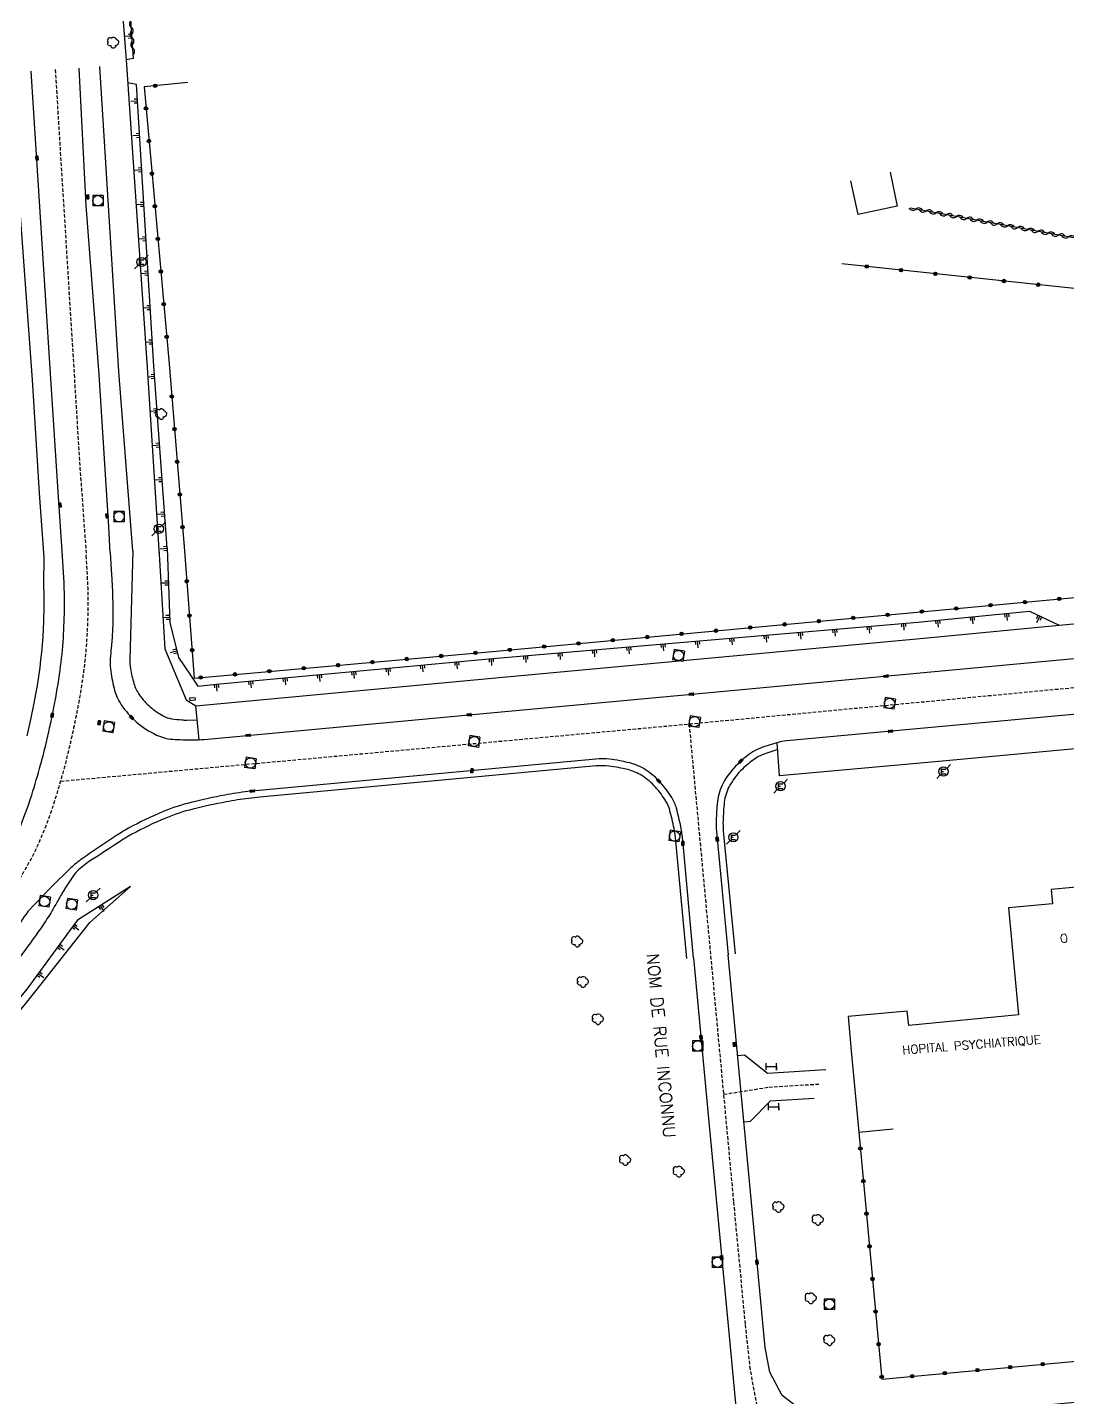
# Model space of a CAD drawing. Header units: millimetres. Extents: x 80000 to 81001, y 143000 to 144000.
# Drawn here: x 80578.6 to 80729.4, y 143233.5 to 143432.1 of the extents above; entities that cross this region are included whole.
import ezdxf
from ezdxf.enums import TextEntityAlignment as Align

# ---------------------------------------------------------------- set-up
doc = ezdxf.new("R2010")
doc.units = ezdxf.units.MM
doc.linetypes.add('DASHED', pattern=[0.75, 0.5, -0.25])
doc.layers.get('0').update_dxf_attribs({"linetype": 'CONTINUOUS'})
for name, color, linetype in [('W0001', 6, 'DASHED'), ('W0008', 7, 'CONTINUOUS'), ('W0100', 7, 'CONTINUOUS'), ('W0211', 2, 'CONTINUOUS'), ('W0300', 7, 'CONTINUOUS'), ('W0310', 3, 'CONTINUOUS'), ('W0322', 7, 'CONTINUOUS'), ('W0400', 7, 'CONTINUOUS'), ('W0420', 7, 'CONTINUOUS'), ('W0471', 7, 'CONTINUOUS'), ('W0984', 7, 'CONTINUOUS'), ('W0989', 7, 'CONTINUOUS'), ('W0991', 7, 'CONTINUOUS'), ('W1474', 7, 'CONTINUOUS')]:
    doc.layers.add(name, color=color, linetype=linetype)
doc.styles.get("Standard").update_dxf_attribs({"font": 'romans.shx', "width": 0.85})

# ---------------------------------------------------------------- blocks, each defined once
blk = doc.blocks.new('t322o')
at = {"color": 0, "linetype": 'Continuous'}
for radius in [0.25, 0.15]:
    blk.add_circle((0, 0), radius, dxfattribs=at)
blk = doc.blocks.new('t310o')
at = {"color": 0, "linetype": 'Continuous'}
for centre, start, end in [((-0.5, 0.38), 216.8699, 323.1304), ((0.5, -0.37), 36.8699, 143.1303)]:
    blk.add_arc(centre, 0.625, start, end, dxfattribs=at)
blk = doc.blocks.new('t211o')
at = {"color": 0, "linetype": 'Continuous'}
for p, q in [((-0.29, 0.5), (-0.29, 0)), ((0, 1), (0, 0)), ((0.29, 0.5), (0.29, 0))]:
    blk.add_line(p, q, dxfattribs=at)
blk = doc.blocks.new('T400')
for p, q in [((-0.15, 0.3), (0.15, 0.3)), ((-0.15, -0.25), (-0.15, 0.3)), ((-0.15, 0.15), (0.15, 0.15)), ((-0.15, 0), (0.15, 0)), ((0.15, 0.3), (0.15, -0.25)), ((-0.15, -0.15), (0.15, -0.15)), ((-0.15, -0.25), (-0.15, -0.3)), ((-0.15, -0.3), (0.15, -0.3)), ((0.15, -0.3), (0.15, -0.25))]:
    blk.add_line(p, q)
blk = doc.blocks.new('T420')
for p, q in [((0.75, 0.75), (-0.75, 0.75)), ((-0.75, 0.75), (-0.75, -0.75)), ((0.75, 0.75), (0.75, -0.75)), ((0.75, -0.75), (-0.75, -0.75))]:
    blk.add_line(p, q)
blk.add_ellipse((0, 0), major_axis=(-0.53, 0.53), ratio=1, start_param=3.926991, end_param=10.210176)
blk = doc.blocks.new('T471')
for p, q in [((-0.333334, 0.333334), (-0.333334, -0.333334)), ((-0.333334, 0.333334), (0.333334, 0.333334)), ((-0.333334, 0), (0, 0)), ((0.500001, 0.500001), (1.000002, 1.000002)), ((-0.500001, -0.500001), (-1.000002, -1.000002)), ((-0.333334, -0.333334), (0.333334, -0.333334))]:
    blk.add_line(p, q)
blk.add_ellipse((0, 0), major_axis=(0.471405, 0.471405), ratio=1, start_param=5.4977871438, end_param=11.780972451)
blk = doc.blocks.new('T300')
for p, q in [((-0.8, 0.51), (-0.86, 0.34)), ((-0.86, 0.34), (-0.86, 0.17)), ((-0.86, 0.17), (-0.74, 0.06)), ((-0.69, 0.63), (-0.8, 0.51)), ((-0.8, -0.06), (-0.74, 0.06)), ((-0.74, 0.06), (-0.69, 0.11)), ((-0.57, 0.69), (-0.69, 0.63)), ((-0.46, 0.69), (-0.57, 0.69)), ((-0.29, 0.63), (-0.46, 0.69)), ((-0.29, 0.63), (-0.17, 0.74)), ((-0.23, 0.57), (-0.29, 0.63)), ((-0.17, 0.74), (-0.06, 0.8)), ((-0.06, 0.8), (0.06, 0.8)), ((0.06, 0.8), (0.23, 0.74)), ((0.23, 0.74), (0.34, 0.63)), ((0.34, 0.63), (0.4, 0.51)), ((0.46, 0.46), (0.34, 0.46)), ((0.4, 0.51), (0.4, 0.46)), ((0.57, 0.4), (0.46, 0.46)), ((0.57, 0.4), (0.69, 0.29)), ((0.69, 0.29), (0.74, 0.17)), ((0.74, 0.06), (0.69, -0.17)), ((0.74, 0.17), (0.74, 0.06)), ((-0.8, -0.17), (-0.8, -0.06)), ((-0.8, -0.23), (-0.8, -0.17)), ((-0.74, -0.34), (-0.8, -0.23)), ((-0.69, -0.4), (-0.74, -0.34)), ((-0.51, -0.46), (-0.69, -0.4)), ((-0.4, -0.46), (-0.51, -0.46)), ((-0.4, -0.46), (-0.34, -0.46)), ((-0.34, -0.46), (-0.34, -0.4)), ((-0.34, -0.51), (-0.34, -0.46)), ((-0.29, -0.63), (-0.34, -0.51)), ((-0.17, -0.74), (-0.29, -0.63)), ((-0.06, -0.8), (-0.17, -0.74)), ((0.06, -0.8), (-0.06, -0.8)), ((0.17, -0.74), (0.06, -0.8)), ((0.23, -0.69), (0.17, -0.74)), ((0.29, -0.46), (0.23, -0.46)), ((0.29, -0.63), (0.23, -0.69)), ((0.46, -0.4), (0.29, -0.46)), ((0.34, -0.51), (0.29, -0.63)), ((0.34, -0.51), (0.34, -0.46)), ((0.57, -0.34), (0.46, -0.4)), ((0.63, -0.29), (0.57, -0.34)), ((0.69, -0.17), (0.63, -0.29))]:
    blk.add_line(p, q)
blk = doc.blocks.new('T1474')
at = {"color": 0, "linetype": 'Continuous', "flags": 128}
for points in [[(-0.75, -0.5), (-0.75, 0.5)], [(-0.75, 0), (0.75, 0)], [(0.75, 0), (0.75, -0.5), (0.75, 0.5)]]:
    blk.add_lwpolyline(points, dxfattribs=at)

msp = doc.modelspace()

# ---------------------------------------------------------------- linework, layer by layer
at = {"layer": 'W0001', "flags": 128}
for points in [[(80582.67, 143425.95), (80586.26, 143368.15), (80587.17, 143355.59)], [(80583.47, 143322.81), (80672.06, 143330.87), (80791.04, 143342.12), (80824.58, 143345.3), (80841.98, 143357.34)]]:
    msp.add_lwpolyline(points, dxfattribs=at)
msp.add_lwpolyline([(80559.57, 143287.65), (80565.26, 143292.87, 0.02981), (80567.63, 143295.31, 0.014382), (80571.65, 143300.28, 0.007249), (80574.55, 143304.19, 0.01048), (80576.49, 143307.03, 0.006599), (80577.22, 143308.17, 0.00458), (80578.19, 143309.76, 0.031388), (80580.51, 143314.29, 0.026645), (80582.56, 143319.77, 0.008742), (80583.88, 143324.26, 0.010958), (80584.81, 143327.94, 0.003598), (80585.36, 143330.43, 0.003662), (80585.87, 143332.89, 0.015499), (80586.79, 143338.43, 0.01785), (80587.28, 143343.35, 0.012435), (80587.46, 143348.1, 0.017002), (80587.39, 143351.69), (80587.17, 143355.59)], format="xyb", dxfattribs=at)
at = {"layer": 'W0001'}
for points in [[(80686.87, 143199.18), (80685.62, 143215.64), (80684.82, 143230.1), (80683.45, 143237.55), (80682.73, 143244.12), (80681.05, 143261.88), (80674.61, 143331.11)], [(80679.58, 143277.42), (80686.14, 143278.47), (80693.56, 143278.92)]]:
    msp.add_lwpolyline(points, dxfattribs=at)
at = {"layer": 'W0008', "flags": 128}
for points in [[(80583.74, 143355.4), (80583.1, 143364.75), (80582.04, 143381.14), (80579.19, 143425.72), (80579.19, 143425.72)], [(80590.66, 143355.94), (80590.44, 143359.68), (80589.04, 143381.75), (80587.15, 143406.23), (80586.15, 143426.18), (80586.15, 143426.18)], [(80593.93, 143356.19), (80591.88, 143382.21), (80589.15, 143426.38), (80589.15, 143426.38)], [(80578.59, 143329.37), (80579.12, 143331.77), (80579.61, 143334.13), (80579.85, 143335.41), (80580.08, 143336.7), (80580.28, 143337.99), (80580.47, 143339.29), (80580.61, 143340.4), (80580.73, 143341.52), (80580.83, 143342.63), (80580.91, 143343.75), (80581.02, 143345.97), (80581.08, 143348.18), (80581.07, 143349.76), (80581.01, 143351.37), (80581.06, 143355.21), (80580.41, 143364.57), (80579.36, 143380.96), (80576.91, 143414.73)], [(80603.53, 143328.82), (80603.08, 143333.72), (80645.5, 143337.7), (80708.61, 143343.56), (80728.24, 143345.41), (80812.03, 143353.19), (80812.52, 143348.27)], [(80852.29, 143338.77), (80783.62, 143332.42), (80710.79, 143325.67), (80687.69, 143323.56), (80687.34, 143328.37)]]:
    msp.add_lwpolyline(points, dxfattribs=at)
for points in [[(80590.66, 143355.94), (80590.85, 143352.66, -0.006622), (80591, 143349.19, -0.008896), (80591.04, 143346.6, -0.009796), (80591.02, 143345.64, -0.003874), (80590.89, 143343.22, -0.015151), (80590.8, 143342.17, 0.009837), (80590.64, 143340.56, 0.052758), (80590.68, 143339.09, 0.027161), (80591.2, 143336.29, 0.086371), (80592.25, 143333.89, 0.068561), (80594.42, 143331.42, 0.066931), (80597.35, 143329.5, 0.096755), (80599.7, 143328.89, 0.013793), (80602.61, 143328.8, 0.02421), (80604.27, 143328.87), (80643.71, 143332.51), (80677.59, 143335.65), (80708.06, 143338.5), (80763.6, 143343.67)], [(80593.93, 143356.19), (80593.48, 143340.47, 0.049763), (80593.58, 143339.13, 0.029932), (80594.08, 143336.97, 0.079449), (80594.89, 143335.3, 0.063381), (80596.44, 143333.57, 0.051719), (80598.32, 143332.27, 0.091164), (80599.55, 143331.86, 0.012903), (80601.02, 143331.69, 0.025989), (80601.75, 143331.67), (80603.27, 143331.69)], [(80557.25, 143290.19), (80562.94, 143295.4, 0.02981), (80565.02, 143297.55, 0.014382), (80568.92, 143302.37, 0.007249), (80571.75, 143306.2, 0.01048), (80573.62, 143308.92, 0.006599), (80574.29, 143309.98, 0.00458), (80575.23, 143311.52, 0.031388), (80577.36, 143315.67, 0.026645), (80579.27, 143320.8, 0.008742), (80580.56, 143325.18, 0.010958), (80581.45, 143328.71, 0.003598), (80582, 143331.15, 0.003662), (80582.49, 143333.56, 0.015499), (80583.38, 143338.89, 0.01785), (80583.85, 143343.57, 0.012435), (80584.02, 143348.15, 0.017002), (80583.95, 143351.5), (80583.74, 143355.4)], [(80675.22, 143297.19), (80673.64, 143314.25, 0.025814), (80673.37, 143316.17, 0.018002), (80672.73, 143318.88, 0.071392), (80672.06, 143320.43, 0.044472), (80670.44, 143322.6, 0.068516), (80668.25, 143324.46, 0.079515), (80665.97, 143325.45, 0.034311), (80663.03, 143325.99, 0.051438), (80661.03, 143326.01), (80612.26, 143321.48), (80610.61, 143321.3, 0.019536), (80607.27, 143320.8, 0.013189), (80602.39, 143319.73, 0.037492), (80598.32, 143318.4, 0.028892), (80593.31, 143315.99, 0.018497), (80591.28, 143314.76, 0.007764), (80586.62, 143311.6, 0.031987), (80584.92, 143310.23), (80582.04, 143307.42), (80578.69, 143303.92, -0.006253), (80576.68, 143300.97, -0.013316)]]:
    msp.add_lwpolyline(points, format="xyb", dxfattribs=at)
at = {"layer": 'W0008'}
for points in [[(80858.01, 143343.07), (80855.91, 143343.59, 0.034156), (80854.6, 143343.83, 0.035902), (80853.33, 143343.87, 0.007126), (80852.12, 143343.81, 0.007305), (80850.93, 143343.71), (80834.2, 143342.13), (80761.67, 143335.4), (80733.94, 143332.81), (80702.84, 143329.94), (80688.73, 143328.64, 0.044415), (80687.27, 143328.37, 0.025401), (80684.8, 143327.56, 0.061702), (80683.5, 143326.86, 0.037144), (80681.61, 143325.29, 0.077779), (80679.51, 143322.53, 0.096765), (80678.68, 143319.85, 0.019079), (80678.49, 143317.13, 0.031926), (80678.54, 143315.5), (80680.24, 143297.66)], [(80687.41, 143327.38, 0.024113), (80685.16, 143326.62, 0.061702), (80684.08, 143326.04, 0.037144), (80682.3, 143324.57, 0.077779), (80680.39, 143322.05, 0.096765), (80679.67, 143319.75, 0.019079), (80679.49, 143317.1, 0.031931), (80679.53, 143315.6), (80681.23, 143297.76)], [(80674.23, 143297.1), (80672.65, 143314.16, 0.025814), (80672.38, 143315.98, 0.018002), (80671.76, 143318.62, 0.071392), (80671.21, 143319.91, 0.044472), (80669.7, 143321.93, 0.068516), (80667.71, 143323.62, 0.079515), (80665.72, 143324.48, 0.034311), (80662.92, 143324.99, 0.051438), (80661.12, 143325.01), (80612.36, 143320.49), (80610.72, 143320.3, 0.019536), (80607.46, 143319.81, 0.013189), (80602.63, 143318.76, 0.037492), (80598.7, 143317.47, 0.028892), (80593.8, 143315.11, 0.018497), (80591.83, 143313.93, -0.005006), (80587.5, 143311.1), (80586.07, 143309.98, 0.065267), (80585.32, 143309.12, 0.002801), (80584.18, 143307.38, 0.008931), (80583.83, 143306.83, 0.008225), (80582.84, 143305.12, -0.009919), (80582.02, 143303.7, -0.015785), (80580.53, 143301.42, -0.008646), (80577.61, 143297.4, -0.008632)]]:
    msp.add_lwpolyline(points, format="xyb", dxfattribs=at)
for points in [[(80675.22, 143297.19), (80677.28, 143274.93), (80680.22, 143243.92), (80683.68, 143207.46), (80684.37, 143199.21), (80689.37, 143199.16), (80688.28, 143212.29), (80688.32, 143215.69), (80689.18, 143218.18), (80691.5, 143221.57), (80695.1, 143223.86), (80698.07, 143224.58), (80755.28, 143229.98)], [(80844.46, 143255.07), (80836.35, 143242.27), (80835.27, 143242.33), (80832.14, 143242.09), (80807.83, 143239.88), (80774.21, 143236.82), (80752.84, 143234.83), (80697.83, 143229.72), (80697.08, 143229.67), (80692.01, 143230.71), (80688.07, 143233.79), (80686.26, 143237.15), (80685.58, 143240.73), (80680.24, 143297.66)], [(80694.4, 143280.98), (80685.94, 143280.45), (80682.59, 143283.1), (80681.57, 143283)], [(80682.55, 143273.45), (80683.46, 143273.53), (80686.35, 143276.49), (80692.72, 143276.86)]]:
    msp.add_lwpolyline(points, dxfattribs=at)
at = {"layer": 'W0100', "flags": 128}
for points in [[(80703.7, 143411.06), (80704.74, 143406.17), (80699.09, 143404.96), (80698.04, 143409.85)], [(80733.83, 143302.71), (80733.36, 143307.69), (80727.08, 143307.1), (80727.27, 143305.03), (80720.87, 143304.43), (80722.33, 143288.92), (80706.41, 143287.42), (80706.2, 143289.49), (80697.61, 143288.71), (80698.06, 143283.73)]]:
    msp.add_lwpolyline(points, dxfattribs=at)
msp.add_lwpolyline([(80602.2, 143334.49), (80603, 143334.58), (80602.96, 143334.91), (80602.16, 143334.82)], close=True, dxfattribs=at)
at = {"layer": 'W0100'}
msp.add_lwpolyline([(80698.06, 143283.73), (80699.17, 143271.95), (80704.15, 143272.43)], dxfattribs=at)
at = {"layer": 'W0211', "flags": 128}
for points in [[(80592.38, 143452.61), (80590.78, 143455.04), (80592.94, 143427.35), (80596, 143382.75), (80597.73, 143355.59)], [(80594, 143427.58), (80592.94, 143427.35)], [(80598.88, 143356.58), (80596.98, 143382.96), (80594.52, 143423.04), (80594.47, 143423.81), (80593.16, 143424.04)], [(80597.68, 143356.48), (80598.56, 143341.99), (80601.68, 143334.62), (80603.08, 143333.72)], [(80598.88, 143356.58), (80599.27, 143345.82), (80600.54, 143340.72), (80602.29, 143338.16), (80603.36, 143336.6), (80606.07, 143336.85), (80645.53, 143340.53), (80707.74, 143345.85), (80723.91, 143347.43), (80728.24, 143345.41)], [(80567.47, 143278.9), (80573, 143283.91), (80579.9, 143292.45), (80587.71, 143302.33), (80593.61, 143307.55)]]:
    msp.add_lwpolyline(points, dxfattribs=at)
at = {"layer": 'W0211'}
msp.add_lwpolyline([(80593.61, 143307.55), (80585.9, 143302.64), (80585.29, 143301.82), (80578.58, 143292.65), (80573.93, 143287.11), (80571.94, 143284.74), (80566.48, 143280)], dxfattribs=at)
at = {"layer": 'W0310', "flags": 128}
msp.add_lwpolyline([(80594, 143427.58), (80593.88, 143429.52), (80592.38, 143452.61), (80595.5, 143453.22)], dxfattribs=at)
at = {"layer": 'W0310'}
msp.add_lwpolyline([(80756.14, 143396.88), (80706.6, 143405.88)], dxfattribs=at)
at = {"layer": 'W0322', "flags": 128}
msp.add_lwpolyline([(80601.9, 143424.1), (80595.56, 143423.45), (80596.57, 143412.28), (80599.19, 143383.31), (80601.35, 143356.77)], dxfattribs=at)
at = {"layer": 'W0322'}
for points in [[(80601.35, 143356.77), (80602.83, 143337.76), (80646.07, 143341.62), (80707.65, 143347.32), (80772.57, 143353.33), (80769.14, 143389.33), (80764.89, 143390.19), (80760.04, 143391.07), (80696.7, 143397.79)], [(80699.17, 143271.95), (80702.52, 143236.15), (80740.07, 143239.63), (80737.98, 143259.94)]]:
    msp.add_lwpolyline(points, dxfattribs=at)

# ---------------------------------------------------------------- block references
at = {"layer": 'W0211'}
for p, rotation in [((80593.79, 143430.85), 93.71719437178643), ((80594.62, 143421.43), 93.5115539802938), ((80594.92, 143416.44), 93.51155397977996), ((80595.23, 143411.45), 93.51155398062434), ((80595.54, 143406.46), 93.51155398008832), ((80595.84, 143401.47), 93.51155397947181), ((80596.15, 143396.48), 93.51155398039161), ((80596.46, 143391.49), 93.51155397979105), ((80596.76, 143386.5), 93.51155398078963), ((80597.08, 143381.51), 94.12099662998907), ((80597.44, 143376.52), 94.12099663045527), ((80597.8, 143371.54), 94.12099662929243), ((80598.16, 143366.55), 94.12099662974988), ((80598.52, 143361.56), 94.12099663012316), ((80598.88, 143356.58), 94.1209966305202), ((80599.06, 143351.58), 92.0597146717121), ((80599.24, 143346.58), 92.05971467169603), ((80710.65, 143346.14), 185.5822320768231), ((80715.63, 143346.63), 185.5822320768231), ((80720.61, 143347.11), 185.5822320768231), ((80725.43, 143346.72), 154.8480090949936), ((80685.75, 143343.97), 184.8889065833742), ((80690.73, 143344.4), 184.8889065833742), ((80695.71, 143344.83), 184.8889065833576), ((80700.69, 143345.25), 184.8889065833576), ((80705.68, 143345.68), 184.8889065833742), ((80600.3, 143341.71), 104.0636794135287), ((80665.82, 143342.27), 184.8889065833576), ((80670.8, 143342.69), 184.8889065833569), ((80675.79, 143343.12), 184.8889065833742), ((80680.77, 143343.55), 184.8889065833742), ((80640.92, 143340.1), 185.3253325532533), ((80645.9, 143340.56), 184.8889065833742), ((80650.88, 143340.99), 184.8889065833742), ((80655.86, 143341.42), 184.8889065833742), ((80660.84, 143341.84), 184.8889065833742), ((80621, 143338.25), 185.3253325532533), ((80625.98, 143338.71), 185.3253325532533), ((80630.96, 143339.17), 185.325332553254), ((80635.94, 143339.64), 185.3253325532533), ((80606.07, 143336.85), 185.3253325532699), ((80611.05, 143337.32), 185.3253325532533), ((80616.02, 143337.78), 185.3253325532533), ((80589.25, 143304.78), 212.4790356221252), ((80585.29, 143301.82), 233.7796881923503), ((80583.17, 143298.91), 233.7796881923736), ((80580.21, 143294.88), 233.7796881923704)]:
    msp.add_blockref('t211o', p, dxfattribs=dict(at, rotation=rotation))
at = {"layer": 'W0300'}
for p in [(80591.1, 143429.86), (80598.05, 143376.01), (80658.37, 143299.57), (80659.21, 143293.71), (80661.38, 143288.31), (80665.33, 143267.88), (80673.1, 143266.22), (80687.54, 143261.08), (80693.26, 143259.22), (80692.24, 143247.86), (80694.93, 143241.78)]:
    msp.add_blockref('T300', p, dxfattribs=at)
at = {"layer": 'W0310'}
for p, rotation in [((80593.71, 143432.07), 93.71719437156693), ((80593.81, 143430.57), 93.71719437156693), ((80593.91, 143429.07), 93.71719437155464), ((80707.44, 143405.73), 169.7077720137692), ((80708.92, 143405.46), 169.7077720137692), ((80710.39, 143405.19), 169.7077720137692), ((80711.87, 143404.92), 169.7077720137513), ((80713.34, 143404.65), 169.7077720137692), ((80714.82, 143404.39), 169.7077720137677), ((80716.29, 143404.12), 169.7077720137692), ((80717.77, 143403.85), 169.7077720137692), ((80719.25, 143403.58), 169.7077720137692), ((80720.72, 143403.31), 169.7077720137692), ((80722.2, 143403.05), 169.7077720137528), ((80723.67, 143402.78), 169.7077720137692), ((80725.15, 143402.51), 169.7077720137692), ((80726.63, 143402.24), 169.7077720137692), ((80728.1, 143401.97), 169.7077720137692), ((80729.58, 143401.71), 169.7077720137692)]:
    msp.add_blockref('t310o', p, dxfattribs=dict(at, rotation=rotation))
at = {"layer": 'W0322'}
for p, rotation in [((80597.17, 143423.61), 185.8786286508316), ((80595.84, 143420.33), 275.1699461383255), ((80596.26, 143415.6), 275.1699461383255), ((80596.69, 143410.87), 275.1699461383687), ((80597.12, 143406.14), 275.1699461383687), ((80597.55, 143401.41), 275.1699461383687), ((80700.33, 143397.41), 173.9459767187554), ((80597.98, 143396.68), 275.1699461383687), ((80705.3, 143396.88), 173.9459767187554), ((80710.28, 143396.35), 173.9459767187562), ((80715.25, 143395.82), 173.9459767187562), ((80720.22, 143395.3), 173.9459767187554), ((80725.19, 143394.77), 173.9459767187562), ((80598.4, 143391.95), 275.1699461383687), ((80598.83, 143387.22), 275.1699461383687), ((80599.57, 143378.58), 274.6618829345242), ((80599.96, 143373.84), 274.6618829345242), ((80600.34, 143369.11), 274.6618829345242), ((80600.73, 143364.37), 274.6618829345242), ((80601.12, 143359.64), 274.6618829345242), ((80601.74, 143351.78), 274.4510635242457), ((80713.31, 143347.85), 5.28159548001635), ((80718.28, 143348.31), 5.281595480017126), ((80723.26, 143348.77), 5.281595480000525), ((80728.24, 143349.23), 5.28159548001635), ((80602.13, 143346.8), 274.4510635242457), ((80693.39, 143346), 5.290102740946316), ((80698.37, 143346.47), 5.290102740962136), ((80703.35, 143346.93), 5.290102740946316), ((80708.33, 143347.39), 5.281595480000525), ((80668.5, 143343.7), 5.290102740946316), ((80673.48, 143344.16), 5.290102740946316), ((80678.46, 143344.62), 5.290102740946316), ((80683.43, 143345.08), 5.290102740946316), ((80688.41, 143345.54), 5.290102740962904), ((80602.52, 143341.81), 274.4510635242457), ((80648.58, 143341.86), 5.290102740946316), ((80653.56, 143342.32), 5.290102740962904), ((80658.54, 143342.78), 5.290102740946316), ((80663.52, 143343.24), 5.290102740946316), ((80628.66, 143340.07), 5.101968476294219), ((80633.64, 143340.51), 5.101968476310829), ((80638.62, 143340.96), 5.101968476294219), ((80643.6, 143341.4), 5.101968476294219), ((80603.76, 143337.85), 5.101968476293478), ((80608.74, 143338.29), 5.101968476310829), ((80613.72, 143338.74), 5.101968476294219), ((80618.7, 143339.18), 5.101968476294219), ((80623.68, 143339.62), 5.101968476310829), ((80699.39, 143269.58), 275.3406171741498), ((80699.83, 143264.85), 275.3406171741498), ((80700.28, 143260.12), 275.3406171741498), ((80700.72, 143255.39), 275.3406171741498), ((80701.16, 143250.66), 275.3406171741498), ((80701.6, 143245.93), 275.3406171741498), ((80702.04, 143241.2), 275.3406171741498), ((80702.49, 143236.48), 275.3406171741498), ((80706.92, 143236.56), 5.29105040264678), ((80711.65, 143237), 5.29105040264678), ((80716.38, 143237.44), 5.29105040264678), ((80721.11, 143237.87), 5.29105040264678), ((80725.84, 143238.31), 5.29105040264678)]:
    msp.add_blockref('t322o', p, dxfattribs=dict(at, rotation=rotation))
at = {"layer": 'W0400'}
for p, rotation in [((80580.02, 143413.12), 183.8680997271823), ((80587.37, 143407.52), 3.857818155622779), ((80583.38, 143362.8), 184.5031531693995), ((80590.19, 143361.29), 3.628065823860789), ((80703.12, 143338.03), 95.46615345610327), ((80674.92, 143335.42), 94.81500902994254), ((80582.23, 143332.35), 167.4287889534318), ((80593.76, 143332.05), 46.40939205562504), ((80642.71, 143332.43), 94.51322468334673), ((80589.03, 143331.27), 169.7410531024123), ((80703.74, 143330.05), 276.8063630869573), ((80610.66, 143329.47), 95.27682858126516), ((80682.06, 143325.71), 313.4453862176148), ((80643.09, 143324.33), 175.8527449561208), ((80670.15, 143322.85), 49.30488411129727), ((80611.26, 143321.37), 96.23294452572527), ((80678.64, 143314.38), 185.1046275241607), ((80673.66, 143313.79), 182.5132667964106), ((80676.28, 143285.66), 4.931812167537227), ((80681.12, 143284.67), 4.995292283975132), ((80679.29, 143253.76), 3.188088318123956), ((80684.41, 143253.08), 186.0723660896807)]:
    msp.add_blockref('T400', p, dxfattribs=dict(at, rotation=rotation))
at = {"layer": 'W0420'}
for p in [(80588.87, 143406.95), (80591.92, 143361.16), (80675.81, 143284.42), (80678.67, 143253.09), (80694.9, 143247)]:
    msp.add_blockref('T420', p, dxfattribs=at)
for p, rotation in [((80673.04, 143341.03), 351.3852332869662), ((80703.63, 143334.08), 351.3852332869662), ((80675.35, 143331.43), 351.3852332869662), ((80590.42, 143330.68), 351.3852332869662), ((80643.4, 143328.56), 351.3852332869496), ((80610.97, 143325.44), 351.3852332869496), ((80672.47, 143314.85), 351.3852332869662), ((80581.13, 143305.38), 351.3852332869662), ((80585.06, 143304.97), 351.3852332869509)]:
    msp.add_blockref('T420', p, dxfattribs=dict(at, rotation=rotation))
at = {"layer": 'W0471'}
for p in [(80595.17, 143398.06), (80597.7, 143359.39), (80711.46, 143324.21), (80687.83, 143322.09), (80680.98, 143314.67), (80588.18, 143306.3)]:
    msp.add_blockref('T471', p, dxfattribs=at)
at = {"layer": 'W1474'}
for p in [(80686.5, 143281.43), (80686.85, 143275.63)]:
    msp.add_blockref('T1474', p, dxfattribs=at)

# ---------------------------------------------------------------- texts
at = {"layer": 'W0984'}
msp.add_text('HOPITAL PSYCHIATRIQUE', height=1.25, rotation=4.5, dxfattribs=at).set_placement((80715.52, 143284.55), align=Align.MIDDLE)
at = {"layer": 'W0989'}
msp.add_text('NOM DE RUE INCONNU', height=1.75, rotation=275.2719, dxfattribs=at).set_placement((80670.52, 143284.47), align=Align.MIDDLE)
at = {"layer": 'W0991'}
msp.add_text('O', height=1.25, rotation=4.59, dxfattribs=at).set_placement((80728.91, 143300.04), align=Align.MIDDLE)

doc.saveas('drawing.dxf')
